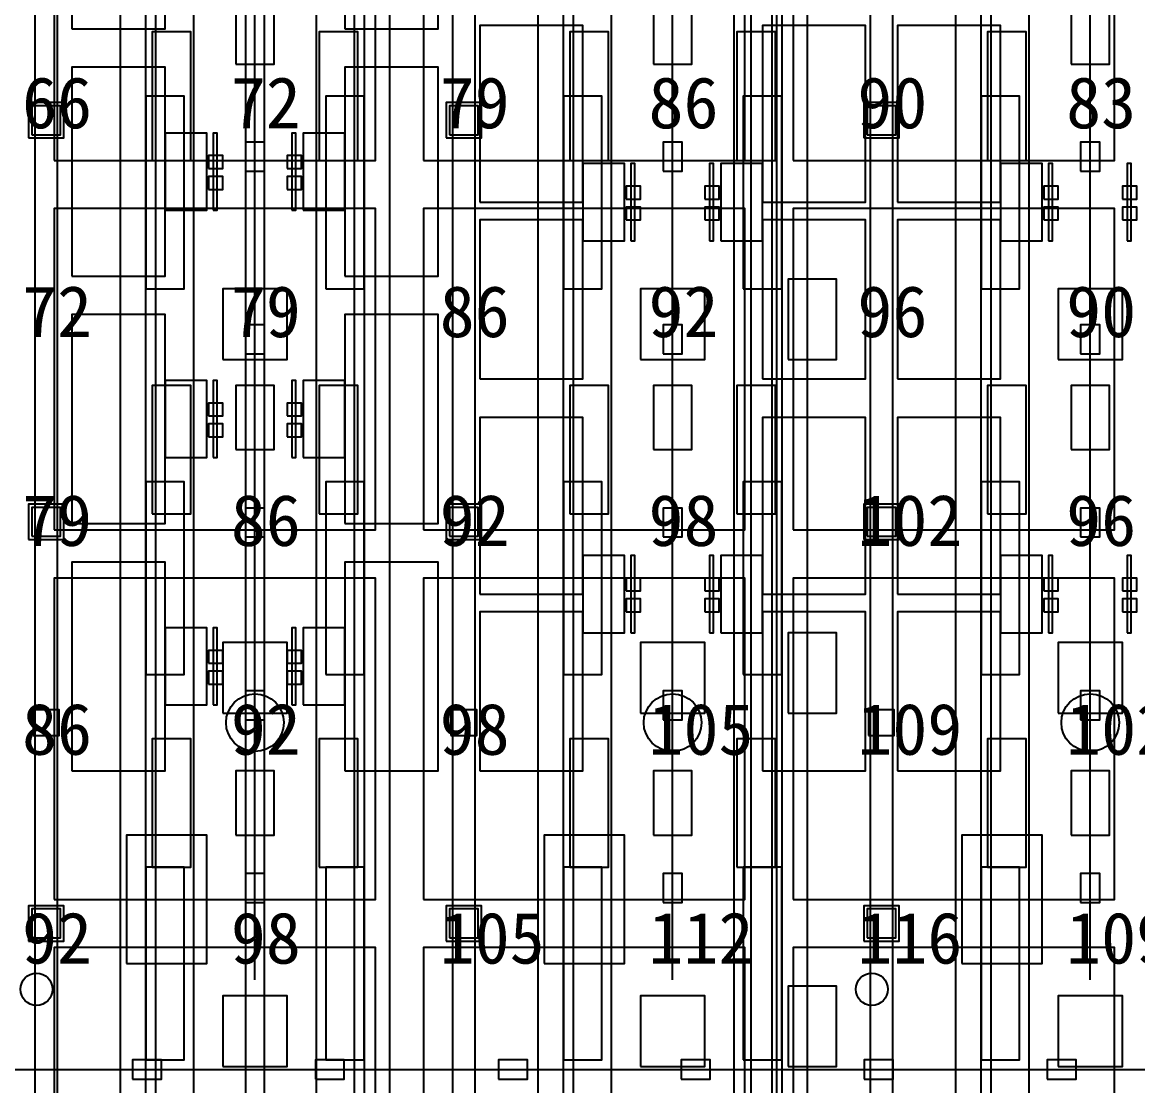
# Model space of a CAD drawing. Header units: metres. Extents: x -1640 to 1560, y -268 to 2338.
# Drawn here: x -425.49 to -390.77, y 2042.2 to 2075.3 of the extents above; entities that cross this region are included whole.
import ezdxf

# ---------------------------------------------------------------- set-up
doc = ezdxf.new("R2010")
doc.units = ezdxf.units.M
for name, color, linetype in [('1F_CHL', 4, 'Continuous'), ('1F_PUMP', 2, 'Continuous'), ('1F_SCR', 3, 'Continuous'), ('1F_STRUCT_COLUMN', 8, 'Continuous'), ('2F_CSF_LATERAL_RACK_CONCEPT', 9, 'Continuous'), ('2F_RFG', 5, 'Continuous'), ('2F_STRUCT_COLUMN', 8, 'Continuous'), ('2F_VMB', 6, 'Continuous'), ('3F_CLEANROOM_OVERHEAD_PIPE_DUCT_CONCEPT', 9, 'Continuous'), ('3F_CVD', 3, 'Continuous'), ('3F_EHS_EGRESS_DIST_M', 2, 'Continuous'), ('3F_EHS_EXTINGUISHER_HYDRANT_CABINET_CONCEPT', 1, 'Continuous'), ('3F_EHS_GAS_DETECTOR', 6, 'Continuous'), ('3F_FOUP', 5, 'Continuous'), ('3F_OHT', 9, 'Continuous'), ('3F_OHTV', 1, 'Continuous'), ('3F_PHOTO', 1, 'Continuous'), ('3F_STK', 3, 'Continuous'), ('3F_STRUCT_COLUMN', 8, 'Continuous'), ('3F_TBAR', 6, 'Continuous'), ('4F_FFU', 1, 'Continuous'), ('4F_STRUCT_PLENUM_TRUSS_CONCEPT', 9, 'Continuous'), ('5F_CHL', 4, 'Continuous'), ('5F_PUMP', 2, 'Continuous'), ('5F_SCR', 3, 'Continuous'), ('5F_STRUCT_COLUMN', 8, 'Continuous'), ('6F_CSF_LATERAL_RACK_CONCEPT', 9, 'Continuous'), ('6F_RFG', 5, 'Continuous'), ('6F_STRUCT_COLUMN', 8, 'Continuous'), ('6F_VMB', 6, 'Continuous'), ('7F_CLEANROOM_OVERHEAD_PIPE_DUCT_CONCEPT', 9, 'Continuous'), ('7F_CVD', 3, 'Continuous'), ('7F_EHS_EGRESS_DIST_M', 2, 'Continuous'), ('7F_EHS_EXTINGUISHER_HYDRANT_CABINET_CONCEPT', 1, 'Continuous'), ('7F_EHS_GAS_DETECTOR', 6, 'Continuous'), ('7F_FOUP', 5, 'Continuous'), ('7F_OHT', 9, 'Continuous'), ('7F_OHTV', 1, 'Continuous'), ('7F_PHOTO', 1, 'Continuous'), ('7F_STK', 3, 'Continuous'), ('7F_STRUCT_COLUMN', 8, 'Continuous'), ('7F_TBAR', 6, 'Continuous'), ('8F_FFU', 1, 'Continuous'), ('8F_STRUCT_PLENUM_TRUSS_CONCEPT', 9, 'Continuous'), ('EHS_TREATED_EXHAUST', 30, 'Continuous'), ('UTIL_PCW.R_CONCEPT', 1, 'Continuous'), ('UTIL_PCW.S_CONCEPT', 6, 'Continuous')]:
    doc.layers.add(name, color=color, linetype=linetype)

msp = doc.modelspace()

# ---------------------------------------------------------------- linework, layer by layer
at = {"layer": '1F_CHL'}
for points in [[(-401.65, 2064.8), (-400.15, 2064.8), (-400.15, 2067.3), (-401.65, 2067.3)], [(-401.65, 2053.8), (-400.15, 2053.8), (-400.15, 2056.3), (-401.65, 2056.3)], [(-401.65, 2042.8), (-400.15, 2042.8), (-400.15, 2045.3), (-401.65, 2045.3)]]:
    msp.add_lwpolyline(points, close=True, dxfattribs=at)
at = {"layer": '1F_PUMP'}
for points in [[(-421.45, 2071), (-420.25, 2071), (-420.25, 2075), (-421.45, 2075)], [(-416.25, 2071), (-415.05, 2071), (-415.05, 2075), (-416.25, 2075)], [(-408.45, 2071), (-407.25, 2071), (-407.25, 2075), (-408.45, 2075)], [(-403.25, 2071), (-402.05, 2071), (-402.05, 2075), (-403.25, 2075)], [(-395.45, 2071), (-394.25, 2071), (-394.25, 2075), (-395.45, 2075)], [(-421.45, 2060), (-420.25, 2060), (-420.25, 2064), (-421.45, 2064)], [(-416.25, 2060), (-415.05, 2060), (-415.05, 2064), (-416.25, 2064)], [(-408.45, 2060), (-407.25, 2060), (-407.25, 2064), (-408.45, 2064)], [(-403.25, 2060), (-402.05, 2060), (-402.05, 2064), (-403.25, 2064)], [(-395.45, 2060), (-394.25, 2060), (-394.25, 2064), (-395.45, 2064)], [(-421.45, 2049), (-420.25, 2049), (-420.25, 2053), (-421.45, 2053)], [(-416.25, 2049), (-415.05, 2049), (-415.05, 2053), (-416.25, 2053)], [(-408.45, 2049), (-407.25, 2049), (-407.25, 2053), (-408.45, 2053)], [(-403.25, 2049), (-402.05, 2049), (-402.05, 2053), (-403.25, 2053)], [(-395.45, 2049), (-394.25, 2049), (-394.25, 2053), (-395.45, 2053)]]:
    msp.add_lwpolyline(points, close=True, dxfattribs=at)
at = {"layer": '1F_SCR'}
for points in [[(-419.25, 2064.8), (-417.25, 2064.8), (-417.25, 2067), (-419.25, 2067)], [(-406.25, 2064.8), (-404.25, 2064.8), (-404.25, 2067), (-406.25, 2067)], [(-393.25, 2064.8), (-391.25, 2064.8), (-391.25, 2067), (-393.25, 2067)], [(-419.25, 2053.8), (-417.25, 2053.8), (-417.25, 2056), (-419.25, 2056)], [(-406.25, 2053.8), (-404.25, 2053.8), (-404.25, 2056), (-406.25, 2056)], [(-393.25, 2053.8), (-391.25, 2053.8), (-391.25, 2056), (-393.25, 2056)], [(-419.25, 2042.8), (-417.25, 2042.8), (-417.25, 2045), (-419.25, 2045)], [(-406.25, 2042.8), (-404.25, 2042.8), (-404.25, 2045), (-406.25, 2045)], [(-393.25, 2042.8), (-391.25, 2042.8), (-391.25, 2045), (-393.25, 2045)]]:
    msp.add_lwpolyline(points, close=True, dxfattribs=at)
at = {"layer": '1F_STRUCT_COLUMN'}
for points in [[(-425.3, 2071.7), (-424.2, 2071.7), (-424.2, 2072.8), (-425.3, 2072.8)], [(-412.3, 2071.7), (-411.2, 2071.7), (-411.2, 2072.8), (-412.3, 2072.8)], [(-399.3, 2071.7), (-398.2, 2071.7), (-398.2, 2072.8), (-399.3, 2072.8)], [(-425.3, 2059.2), (-424.2, 2059.2), (-424.2, 2060.3), (-425.3, 2060.3)], [(-412.3, 2059.2), (-411.2, 2059.2), (-411.2, 2060.3), (-412.3, 2060.3)], [(-399.3, 2059.2), (-398.2, 2059.2), (-398.2, 2060.3), (-399.3, 2060.3)], [(-425.3, 2046.7), (-424.2, 2046.7), (-424.2, 2047.8), (-425.3, 2047.8)], [(-412.3, 2046.7), (-411.2, 2046.7), (-411.2, 2047.8), (-412.3, 2047.8)], [(-399.3, 2046.7), (-398.2, 2046.7), (-398.2, 2047.8), (-399.3, 2047.8)]]:
    msp.add_lwpolyline(points, close=True, dxfattribs=at)
at = {"layer": '2F_CSF_LATERAL_RACK_CONCEPT'}
for points in [[(-422.45, 1970), (-421.65, 1970), (-421.65, 2113), (-422.45, 2113)], [(-414.85, 1970), (-414.05, 1970), (-414.05, 2113), (-414.85, 2113)], [(-409.45, 1970), (-408.65, 1970), (-408.65, 2113), (-409.45, 2113)], [(-401.85, 1970), (-401.05, 1970), (-401.05, 2113), (-401.85, 2113)], [(-396.45, 1970), (-395.65, 1970), (-395.65, 2113), (-396.45, 2113)]]:
    msp.add_lwpolyline(points, close=True, dxfattribs=at)
at = {"layer": '2F_RFG'}
for points in [[(-421.65, 2067), (-420.45, 2067), (-420.45, 2073), (-421.65, 2073)], [(-416.05, 2067), (-414.85, 2067), (-414.85, 2073), (-416.05, 2073)], [(-408.65, 2067), (-407.45, 2067), (-407.45, 2073), (-408.65, 2073)], [(-403.05, 2067), (-401.85, 2067), (-401.85, 2073), (-403.05, 2073)], [(-395.65, 2067), (-394.45, 2067), (-394.45, 2073), (-395.65, 2073)], [(-421.65, 2055), (-420.45, 2055), (-420.45, 2061), (-421.65, 2061)], [(-416.05, 2055), (-414.85, 2055), (-414.85, 2061), (-416.05, 2061)], [(-408.65, 2055), (-407.45, 2055), (-407.45, 2061), (-408.65, 2061)], [(-403.05, 2055), (-401.85, 2055), (-401.85, 2061), (-403.05, 2061)], [(-395.65, 2055), (-394.45, 2055), (-394.45, 2061), (-395.65, 2061)], [(-421.65, 2043), (-420.45, 2043), (-420.45, 2049), (-421.65, 2049)], [(-416.05, 2043), (-414.85, 2043), (-414.85, 2049), (-416.05, 2049)], [(-408.65, 2043), (-407.45, 2043), (-407.45, 2049), (-408.65, 2049)], [(-403.05, 2043), (-401.85, 2043), (-401.85, 2049), (-403.05, 2049)], [(-395.65, 2043), (-394.45, 2043), (-394.45, 2049), (-395.65, 2049)]]:
    msp.add_lwpolyline(points, close=True, dxfattribs=at)
at = {"layer": '2F_STRUCT_COLUMN'}
for points in [[(-425.2, 2071.8), (-424.3, 2071.8), (-424.3, 2072.7), (-425.2, 2072.7)], [(-412.2, 2071.8), (-411.3, 2071.8), (-411.3, 2072.7), (-412.2, 2072.7)], [(-399.2, 2071.8), (-398.3, 2071.8), (-398.3, 2072.7), (-399.2, 2072.7)], [(-425.2, 2059.3), (-424.3, 2059.3), (-424.3, 2060.2), (-425.2, 2060.2)], [(-412.2, 2059.3), (-411.3, 2059.3), (-411.3, 2060.2), (-412.2, 2060.2)], [(-399.2, 2059.3), (-398.3, 2059.3), (-398.3, 2060.2), (-399.2, 2060.2)], [(-425.2, 2046.8), (-424.3, 2046.8), (-424.3, 2047.7), (-425.2, 2047.7)], [(-412.2, 2046.8), (-411.3, 2046.8), (-411.3, 2047.7), (-412.2, 2047.7)], [(-399.2, 2046.8), (-398.3, 2046.8), (-398.3, 2047.7), (-399.2, 2047.7)]]:
    msp.add_lwpolyline(points, close=True, dxfattribs=at)
at = {"layer": '2F_VMB'}
for points in [[(-418.85, 2074), (-417.65, 2074), (-417.65, 2076), (-418.85, 2076)], [(-405.85, 2074), (-404.65, 2074), (-404.65, 2076), (-405.85, 2076)], [(-392.85, 2074), (-391.65, 2074), (-391.65, 2076), (-392.85, 2076)], [(-418.85, 2062), (-417.65, 2062), (-417.65, 2064), (-418.85, 2064)], [(-405.85, 2062), (-404.65, 2062), (-404.65, 2064), (-405.85, 2064)], [(-392.85, 2062), (-391.65, 2062), (-391.65, 2064), (-392.85, 2064)], [(-418.85, 2050), (-417.65, 2050), (-417.65, 2052), (-418.85, 2052)], [(-405.85, 2050), (-404.65, 2050), (-404.65, 2052), (-405.85, 2052)], [(-392.85, 2050), (-391.65, 2050), (-391.65, 2052), (-392.85, 2052)]]:
    msp.add_lwpolyline(points, close=True, dxfattribs=at)
at = {"layer": '3F_CLEANROOM_OVERHEAD_PIPE_DUCT_CONCEPT'}
for points in [[(-421.35, 1969), (-420.15, 1969), (-420.15, 2114), (-421.35, 2114)], [(-416.35, 1969), (-415.15, 1969), (-415.15, 2114), (-416.35, 2114)], [(-408.35, 1969), (-407.15, 1969), (-407.15, 2114), (-408.35, 2114)], [(-403.35, 1969), (-402.15, 1969), (-402.15, 2114), (-403.35, 2114)], [(-395.35, 1969), (-394.15, 1969), (-394.15, 2114), (-395.35, 2114)]]:
    msp.add_lwpolyline(points, close=True, dxfattribs=at)
at = {"layer": '3F_CVD'}
for points in [[(-423.95, 2075.1), (-421.05, 2075.1), (-421.05, 2081.6), (-423.95, 2081.6)], [(-415.45, 2075.1), (-412.55, 2075.1), (-412.55, 2081.6), (-415.45, 2081.6)], [(-423.95, 2067.4), (-421.05, 2067.4), (-421.05, 2073.9), (-423.95, 2073.9)], [(-415.45, 2067.4), (-412.55, 2067.4), (-412.55, 2073.9), (-415.45, 2073.9)], [(-421.05, 2069.45), (-419.75, 2069.45), (-419.75, 2071.85), (-421.05, 2071.85)], [(-416.75, 2069.45), (-415.45, 2069.45), (-415.45, 2071.85), (-416.75, 2071.85)], [(-423.95, 2059.7), (-421.05, 2059.7), (-421.05, 2066.2), (-423.95, 2066.2)], [(-415.45, 2059.7), (-412.55, 2059.7), (-412.55, 2066.2), (-415.45, 2066.2)], [(-421.05, 2061.75), (-419.75, 2061.75), (-419.75, 2064.15), (-421.05, 2064.15)], [(-416.75, 2061.75), (-415.45, 2061.75), (-415.45, 2064.15), (-416.75, 2064.15)], [(-423.95, 2052), (-421.05, 2052), (-421.05, 2058.5), (-423.95, 2058.5)], [(-415.45, 2052), (-412.55, 2052), (-412.55, 2058.5), (-415.45, 2058.5)], [(-421.05, 2054.05), (-419.75, 2054.05), (-419.75, 2056.45), (-421.05, 2056.45)], [(-416.75, 2054.05), (-415.45, 2054.05), (-415.45, 2056.45), (-416.75, 2056.45)]]:
    msp.add_lwpolyline(points, close=True, dxfattribs=at)
at = {"layer": '3F_EHS_EXTINGUISHER_HYDRANT_CABINET_CONCEPT'}
for centre in [(-425.05, 2045.2), (-399.05, 2045.2)]:
    msp.add_circle(centre, 0.5, dxfattribs=at)
at = {"layer": '3F_EHS_GAS_DETECTOR'}
for centre in [(-418.25, 2053.5), (-405.25, 2053.5), (-392.25, 2053.5)]:
    msp.add_circle(centre, 0.9, dxfattribs=at)
at = {"layer": '3F_FOUP'}
for points in [[(-419.7, 2070.75), (-419.25, 2070.75), (-419.25, 2071.15), (-419.7, 2071.15)], [(-417.25, 2070.75), (-416.8, 2070.75), (-416.8, 2071.15), (-417.25, 2071.15)], [(-419.7, 2070.1), (-419.25, 2070.1), (-419.25, 2070.5), (-419.7, 2070.5)], [(-417.25, 2070.1), (-416.8, 2070.1), (-416.8, 2070.5), (-417.25, 2070.5)], [(-406.7, 2069.8), (-406.25, 2069.8), (-406.25, 2070.2), (-406.7, 2070.2)], [(-404.25, 2069.8), (-403.8, 2069.8), (-403.8, 2070.2), (-404.25, 2070.2)], [(-393.7, 2069.8), (-393.25, 2069.8), (-393.25, 2070.2), (-393.7, 2070.2)], [(-391.25, 2069.8), (-390.8, 2069.8), (-390.8, 2070.2), (-391.25, 2070.2)], [(-406.7, 2069.15), (-406.25, 2069.15), (-406.25, 2069.55), (-406.7, 2069.55)], [(-404.25, 2069.15), (-403.8, 2069.15), (-403.8, 2069.55), (-404.25, 2069.55)], [(-393.7, 2069.15), (-393.25, 2069.15), (-393.25, 2069.55), (-393.7, 2069.55)], [(-391.25, 2069.15), (-390.8, 2069.15), (-390.8, 2069.55), (-391.25, 2069.55)], [(-419.7, 2063.05), (-419.25, 2063.05), (-419.25, 2063.45), (-419.7, 2063.45)], [(-417.25, 2063.05), (-416.8, 2063.05), (-416.8, 2063.45), (-417.25, 2063.45)], [(-419.7, 2062.4), (-419.25, 2062.4), (-419.25, 2062.8), (-419.7, 2062.8)], [(-417.25, 2062.4), (-416.8, 2062.4), (-416.8, 2062.8), (-417.25, 2062.8)], [(-406.7, 2057.6), (-406.25, 2057.6), (-406.25, 2058), (-406.7, 2058)], [(-404.25, 2057.6), (-403.8, 2057.6), (-403.8, 2058), (-404.25, 2058)], [(-393.7, 2057.6), (-393.25, 2057.6), (-393.25, 2058), (-393.7, 2058)], [(-391.25, 2057.6), (-390.8, 2057.6), (-390.8, 2058), (-391.25, 2058)], [(-406.7, 2056.95), (-406.25, 2056.95), (-406.25, 2057.35), (-406.7, 2057.35)], [(-404.25, 2056.95), (-403.8, 2056.95), (-403.8, 2057.35), (-404.25, 2057.35)], [(-393.7, 2056.95), (-393.25, 2056.95), (-393.25, 2057.35), (-393.7, 2057.35)], [(-391.25, 2056.95), (-390.8, 2056.95), (-390.8, 2057.35), (-391.25, 2057.35)], [(-419.7, 2055.35), (-419.25, 2055.35), (-419.25, 2055.75), (-419.7, 2055.75)], [(-417.25, 2055.35), (-416.8, 2055.35), (-416.8, 2055.75), (-417.25, 2055.75)], [(-419.7, 2054.7), (-419.25, 2054.7), (-419.25, 2055.1), (-419.7, 2055.1)], [(-417.25, 2054.7), (-416.8, 2054.7), (-416.8, 2055.1), (-417.25, 2055.1)]]:
    msp.add_lwpolyline(points, close=True, dxfattribs=at)
at = {"layer": '3F_OHT'}
for p, q in [((-418.25, 2045.5), (-418.25, 2114)), ((-405.25, 2045.5), (-405.25, 2114)), ((-392.25, 2045.5), (-392.25, 2114)), ((-470, 2042.7), (-249.5, 2042.7))]:
    msp.add_line(p, q, dxfattribs=at)
at = {"layer": '3F_OHTV'}
for points in [[(-418.55, 2070.67), (-417.95, 2070.67), (-417.95, 2071.57), (-418.55, 2071.57)], [(-405.55, 2070.67), (-404.95, 2070.67), (-404.95, 2071.57), (-405.55, 2071.57)], [(-392.55, 2070.67), (-391.95, 2070.67), (-391.95, 2071.57), (-392.55, 2071.57)], [(-418.55, 2064.98), (-417.95, 2064.98), (-417.95, 2065.88), (-418.55, 2065.88)], [(-405.55, 2064.98), (-404.95, 2064.98), (-404.95, 2065.88), (-405.55, 2065.88)], [(-392.55, 2064.98), (-391.95, 2064.98), (-391.95, 2065.88), (-392.55, 2065.88)], [(-418.55, 2059.28), (-417.95, 2059.28), (-417.95, 2060.18), (-418.55, 2060.18)], [(-405.55, 2059.28), (-404.95, 2059.28), (-404.95, 2060.18), (-405.55, 2060.18)], [(-392.55, 2059.28), (-391.95, 2059.28), (-391.95, 2060.18), (-392.55, 2060.18)], [(-418.55, 2053.59), (-417.95, 2053.59), (-417.95, 2054.49), (-418.55, 2054.49)], [(-405.55, 2053.59), (-404.95, 2053.59), (-404.95, 2054.49), (-405.55, 2054.49)], [(-392.55, 2053.59), (-391.95, 2053.59), (-391.95, 2054.49), (-392.55, 2054.49)], [(-418.55, 2047.9), (-417.95, 2047.9), (-417.95, 2048.8), (-418.55, 2048.8)], [(-405.55, 2047.9), (-404.95, 2047.9), (-404.95, 2048.8), (-405.55, 2048.8)], [(-392.55, 2047.9), (-391.95, 2047.9), (-391.95, 2048.8), (-392.55, 2048.8)], [(-422.06, 2042.4), (-421.16, 2042.4), (-421.16, 2043), (-422.06, 2043)], [(-416.37, 2042.4), (-415.47, 2042.4), (-415.47, 2043), (-416.37, 2043)], [(-410.67, 2042.4), (-409.77, 2042.4), (-409.77, 2043), (-410.67, 2043)], [(-404.98, 2042.4), (-404.08, 2042.4), (-404.08, 2043), (-404.98, 2043)], [(-399.29, 2042.4), (-398.39, 2042.4), (-398.39, 2043), (-399.29, 2043)], [(-393.59, 2042.4), (-392.69, 2042.4), (-392.69, 2043), (-393.59, 2043)]]:
    msp.add_lwpolyline(points, close=True, dxfattribs=at)
at = {"layer": '3F_PHOTO'}
for points in [[(-411.25, 2069.7), (-408.05, 2069.7), (-408.05, 2075.2), (-411.25, 2075.2)], [(-402.45, 2069.7), (-399.25, 2069.7), (-399.25, 2075.2), (-402.45, 2075.2)], [(-398.25, 2069.7), (-395.05, 2069.7), (-395.05, 2075.2), (-398.25, 2075.2)], [(-408.05, 2068.5), (-406.75, 2068.5), (-406.75, 2070.9), (-408.05, 2070.9)], [(-403.75, 2068.5), (-402.45, 2068.5), (-402.45, 2070.9), (-403.75, 2070.9)], [(-395.05, 2068.5), (-393.75, 2068.5), (-393.75, 2070.9), (-395.05, 2070.9)], [(-411.25, 2064.2), (-408.05, 2064.2), (-408.05, 2069.15), (-411.25, 2069.15)], [(-402.45, 2064.2), (-399.25, 2064.2), (-399.25, 2069.15), (-402.45, 2069.15)], [(-398.25, 2064.2), (-395.05, 2064.2), (-395.05, 2069.15), (-398.25, 2069.15)], [(-411.25, 2057.5), (-408.05, 2057.5), (-408.05, 2063), (-411.25, 2063)], [(-402.45, 2057.5), (-399.25, 2057.5), (-399.25, 2063), (-402.45, 2063)], [(-398.25, 2057.5), (-395.05, 2057.5), (-395.05, 2063), (-398.25, 2063)], [(-408.05, 2056.3), (-406.75, 2056.3), (-406.75, 2058.7), (-408.05, 2058.7)], [(-403.75, 2056.3), (-402.45, 2056.3), (-402.45, 2058.7), (-403.75, 2058.7)], [(-395.05, 2056.3), (-393.75, 2056.3), (-393.75, 2058.7), (-395.05, 2058.7)], [(-411.25, 2052), (-408.05, 2052), (-408.05, 2056.95), (-411.25, 2056.95)], [(-402.45, 2052), (-399.25, 2052), (-399.25, 2056.95), (-402.45, 2056.95)], [(-398.25, 2052), (-395.05, 2052), (-395.05, 2056.95), (-398.25, 2056.95)]]:
    msp.add_lwpolyline(points, close=True, dxfattribs=at)
at = {"layer": '3F_STK'}
for points in [[(-422.25, 2046), (-419.75, 2046), (-419.75, 2050), (-422.25, 2050)], [(-409.25, 2046), (-406.75, 2046), (-406.75, 2050), (-409.25, 2050)], [(-396.25, 2046), (-393.75, 2046), (-393.75, 2050), (-396.25, 2050)]]:
    msp.add_lwpolyline(points, close=True, dxfattribs=at)
at = {"layer": '3F_STRUCT_COLUMN'}
for points in [[(-425.15, 2053.1), (-424.35, 2053.1), (-424.35, 2053.9), (-425.15, 2053.9)], [(-412.15, 2053.1), (-411.35, 2053.1), (-411.35, 2053.9), (-412.15, 2053.9)], [(-399.15, 2053.1), (-398.35, 2053.1), (-398.35, 2053.9), (-399.15, 2053.9)]]:
    msp.add_lwpolyline(points, close=True, dxfattribs=at)
at = {"layer": '3F_TBAR'}
for points in [[(-419.55, 2069.45), (-419.43, 2069.45), (-419.43, 2071.85), (-419.55, 2071.85)], [(-417.1, 2069.45), (-416.98, 2069.45), (-416.98, 2071.85), (-417.1, 2071.85)], [(-406.55, 2068.5), (-406.43, 2068.5), (-406.43, 2070.9), (-406.55, 2070.9)], [(-404.1, 2068.5), (-403.98, 2068.5), (-403.98, 2070.9), (-404.1, 2070.9)], [(-393.55, 2068.5), (-393.43, 2068.5), (-393.43, 2070.9), (-393.55, 2070.9)], [(-391.1, 2068.5), (-390.98, 2068.5), (-390.98, 2070.9), (-391.1, 2070.9)], [(-419.55, 2061.75), (-419.43, 2061.75), (-419.43, 2064.15), (-419.55, 2064.15)], [(-417.1, 2061.75), (-416.98, 2061.75), (-416.98, 2064.15), (-417.1, 2064.15)], [(-406.55, 2056.3), (-406.43, 2056.3), (-406.43, 2058.7), (-406.55, 2058.7)], [(-404.1, 2056.3), (-403.98, 2056.3), (-403.98, 2058.7), (-404.1, 2058.7)], [(-393.55, 2056.3), (-393.43, 2056.3), (-393.43, 2058.7), (-393.55, 2058.7)], [(-391.1, 2056.3), (-390.98, 2056.3), (-390.98, 2058.7), (-391.1, 2058.7)], [(-419.55, 2054.05), (-419.43, 2054.05), (-419.43, 2056.45), (-419.55, 2056.45)], [(-417.1, 2054.05), (-416.98, 2054.05), (-416.98, 2056.45), (-417.1, 2056.45)]]:
    msp.add_lwpolyline(points, close=True, dxfattribs=at)
at = {"layer": '4F_FFU'}
for points in [[(-424.5, 2071), (-414.5, 2071), (-414.5, 2081), (-424.5, 2081)], [(-413, 2071), (-403, 2071), (-403, 2081), (-413, 2081)], [(-401.5, 2071), (-391.5, 2071), (-391.5, 2081), (-401.5, 2081)], [(-424.5, 2059.5), (-414.5, 2059.5), (-414.5, 2069.5), (-424.5, 2069.5)], [(-413, 2059.5), (-403, 2059.5), (-403, 2069.5), (-413, 2069.5)], [(-401.5, 2059.5), (-391.5, 2059.5), (-391.5, 2069.5), (-401.5, 2069.5)], [(-424.5, 2048), (-414.5, 2048), (-414.5, 2058), (-424.5, 2058)], [(-413, 2048), (-403, 2048), (-403, 2058), (-413, 2058)], [(-401.5, 2048), (-391.5, 2048), (-391.5, 2058), (-401.5, 2058)], [(-424.5, 2036.5), (-414.5, 2036.5), (-414.5, 2046.5), (-424.5, 2046.5)], [(-413, 2036.5), (-403, 2036.5), (-403, 2046.5), (-413, 2046.5)], [(-401.5, 2036.5), (-391.5, 2036.5), (-391.5, 2046.5), (-401.5, 2046.5)]]:
    msp.add_lwpolyline(points, close=True, dxfattribs=at)
at = {"layer": '4F_STRUCT_PLENUM_TRUSS_CONCEPT'}
for points in [[(-425.1, 1966), (-424.4, 1966), (-424.4, 2117), (-425.1, 2117)], [(-412.1, 1966), (-411.4, 1966), (-411.4, 2117), (-412.1, 2117)], [(-399.1, 1966), (-398.4, 1966), (-398.4, 2117), (-399.1, 2117)]]:
    msp.add_lwpolyline(points, close=True, dxfattribs=at)
at = {"layer": '5F_CHL'}
for points in [[(-401.65, 2064.8), (-400.15, 2064.8), (-400.15, 2067.3), (-401.65, 2067.3)], [(-401.65, 2053.8), (-400.15, 2053.8), (-400.15, 2056.3), (-401.65, 2056.3)], [(-401.65, 2042.8), (-400.15, 2042.8), (-400.15, 2045.3), (-401.65, 2045.3)]]:
    msp.add_lwpolyline(points, close=True, dxfattribs=at)
at = {"layer": '5F_PUMP'}
for points in [[(-421.45, 2071), (-420.25, 2071), (-420.25, 2075), (-421.45, 2075)], [(-416.25, 2071), (-415.05, 2071), (-415.05, 2075), (-416.25, 2075)], [(-408.45, 2071), (-407.25, 2071), (-407.25, 2075), (-408.45, 2075)], [(-403.25, 2071), (-402.05, 2071), (-402.05, 2075), (-403.25, 2075)], [(-395.45, 2071), (-394.25, 2071), (-394.25, 2075), (-395.45, 2075)], [(-421.45, 2060), (-420.25, 2060), (-420.25, 2064), (-421.45, 2064)], [(-416.25, 2060), (-415.05, 2060), (-415.05, 2064), (-416.25, 2064)], [(-408.45, 2060), (-407.25, 2060), (-407.25, 2064), (-408.45, 2064)], [(-403.25, 2060), (-402.05, 2060), (-402.05, 2064), (-403.25, 2064)], [(-395.45, 2060), (-394.25, 2060), (-394.25, 2064), (-395.45, 2064)], [(-421.45, 2049), (-420.25, 2049), (-420.25, 2053), (-421.45, 2053)], [(-416.25, 2049), (-415.05, 2049), (-415.05, 2053), (-416.25, 2053)], [(-408.45, 2049), (-407.25, 2049), (-407.25, 2053), (-408.45, 2053)], [(-403.25, 2049), (-402.05, 2049), (-402.05, 2053), (-403.25, 2053)], [(-395.45, 2049), (-394.25, 2049), (-394.25, 2053), (-395.45, 2053)]]:
    msp.add_lwpolyline(points, close=True, dxfattribs=at)
at = {"layer": '5F_SCR'}
for points in [[(-419.25, 2064.8), (-417.25, 2064.8), (-417.25, 2067), (-419.25, 2067)], [(-406.25, 2064.8), (-404.25, 2064.8), (-404.25, 2067), (-406.25, 2067)], [(-393.25, 2064.8), (-391.25, 2064.8), (-391.25, 2067), (-393.25, 2067)], [(-419.25, 2053.8), (-417.25, 2053.8), (-417.25, 2056), (-419.25, 2056)], [(-406.25, 2053.8), (-404.25, 2053.8), (-404.25, 2056), (-406.25, 2056)], [(-393.25, 2053.8), (-391.25, 2053.8), (-391.25, 2056), (-393.25, 2056)], [(-419.25, 2042.8), (-417.25, 2042.8), (-417.25, 2045), (-419.25, 2045)], [(-406.25, 2042.8), (-404.25, 2042.8), (-404.25, 2045), (-406.25, 2045)], [(-393.25, 2042.8), (-391.25, 2042.8), (-391.25, 2045), (-393.25, 2045)]]:
    msp.add_lwpolyline(points, close=True, dxfattribs=at)
at = {"layer": '5F_STRUCT_COLUMN'}
for points in [[(-425.3, 2071.7), (-424.2, 2071.7), (-424.2, 2072.8), (-425.3, 2072.8)], [(-412.3, 2071.7), (-411.2, 2071.7), (-411.2, 2072.8), (-412.3, 2072.8)], [(-399.3, 2071.7), (-398.2, 2071.7), (-398.2, 2072.8), (-399.3, 2072.8)], [(-425.3, 2059.2), (-424.2, 2059.2), (-424.2, 2060.3), (-425.3, 2060.3)], [(-412.3, 2059.2), (-411.2, 2059.2), (-411.2, 2060.3), (-412.3, 2060.3)], [(-399.3, 2059.2), (-398.2, 2059.2), (-398.2, 2060.3), (-399.3, 2060.3)], [(-425.3, 2046.7), (-424.2, 2046.7), (-424.2, 2047.8), (-425.3, 2047.8)], [(-412.3, 2046.7), (-411.2, 2046.7), (-411.2, 2047.8), (-412.3, 2047.8)], [(-399.3, 2046.7), (-398.2, 2046.7), (-398.2, 2047.8), (-399.3, 2047.8)]]:
    msp.add_lwpolyline(points, close=True, dxfattribs=at)
at = {"layer": '6F_CSF_LATERAL_RACK_CONCEPT'}
for points in [[(-422.45, 1970), (-421.65, 1970), (-421.65, 2113), (-422.45, 2113)], [(-414.85, 1970), (-414.05, 1970), (-414.05, 2113), (-414.85, 2113)], [(-409.45, 1970), (-408.65, 1970), (-408.65, 2113), (-409.45, 2113)], [(-401.85, 1970), (-401.05, 1970), (-401.05, 2113), (-401.85, 2113)], [(-396.45, 1970), (-395.65, 1970), (-395.65, 2113), (-396.45, 2113)]]:
    msp.add_lwpolyline(points, close=True, dxfattribs=at)
at = {"layer": '6F_RFG'}
for points in [[(-421.65, 2067), (-420.45, 2067), (-420.45, 2073), (-421.65, 2073)], [(-416.05, 2067), (-414.85, 2067), (-414.85, 2073), (-416.05, 2073)], [(-408.65, 2067), (-407.45, 2067), (-407.45, 2073), (-408.65, 2073)], [(-403.05, 2067), (-401.85, 2067), (-401.85, 2073), (-403.05, 2073)], [(-395.65, 2067), (-394.45, 2067), (-394.45, 2073), (-395.65, 2073)], [(-421.65, 2055), (-420.45, 2055), (-420.45, 2061), (-421.65, 2061)], [(-416.05, 2055), (-414.85, 2055), (-414.85, 2061), (-416.05, 2061)], [(-408.65, 2055), (-407.45, 2055), (-407.45, 2061), (-408.65, 2061)], [(-403.05, 2055), (-401.85, 2055), (-401.85, 2061), (-403.05, 2061)], [(-395.65, 2055), (-394.45, 2055), (-394.45, 2061), (-395.65, 2061)], [(-421.65, 2043), (-420.45, 2043), (-420.45, 2049), (-421.65, 2049)], [(-416.05, 2043), (-414.85, 2043), (-414.85, 2049), (-416.05, 2049)], [(-408.65, 2043), (-407.45, 2043), (-407.45, 2049), (-408.65, 2049)], [(-403.05, 2043), (-401.85, 2043), (-401.85, 2049), (-403.05, 2049)], [(-395.65, 2043), (-394.45, 2043), (-394.45, 2049), (-395.65, 2049)]]:
    msp.add_lwpolyline(points, close=True, dxfattribs=at)
at = {"layer": '6F_STRUCT_COLUMN'}
for points in [[(-425.2, 2071.8), (-424.3, 2071.8), (-424.3, 2072.7), (-425.2, 2072.7)], [(-412.2, 2071.8), (-411.3, 2071.8), (-411.3, 2072.7), (-412.2, 2072.7)], [(-399.2, 2071.8), (-398.3, 2071.8), (-398.3, 2072.7), (-399.2, 2072.7)], [(-425.2, 2059.3), (-424.3, 2059.3), (-424.3, 2060.2), (-425.2, 2060.2)], [(-412.2, 2059.3), (-411.3, 2059.3), (-411.3, 2060.2), (-412.2, 2060.2)], [(-399.2, 2059.3), (-398.3, 2059.3), (-398.3, 2060.2), (-399.2, 2060.2)], [(-425.2, 2046.8), (-424.3, 2046.8), (-424.3, 2047.7), (-425.2, 2047.7)], [(-412.2, 2046.8), (-411.3, 2046.8), (-411.3, 2047.7), (-412.2, 2047.7)], [(-399.2, 2046.8), (-398.3, 2046.8), (-398.3, 2047.7), (-399.2, 2047.7)]]:
    msp.add_lwpolyline(points, close=True, dxfattribs=at)
at = {"layer": '6F_VMB'}
for points in [[(-418.85, 2074), (-417.65, 2074), (-417.65, 2076), (-418.85, 2076)], [(-405.85, 2074), (-404.65, 2074), (-404.65, 2076), (-405.85, 2076)], [(-392.85, 2074), (-391.65, 2074), (-391.65, 2076), (-392.85, 2076)], [(-418.85, 2062), (-417.65, 2062), (-417.65, 2064), (-418.85, 2064)], [(-405.85, 2062), (-404.65, 2062), (-404.65, 2064), (-405.85, 2064)], [(-392.85, 2062), (-391.65, 2062), (-391.65, 2064), (-392.85, 2064)], [(-418.85, 2050), (-417.65, 2050), (-417.65, 2052), (-418.85, 2052)], [(-405.85, 2050), (-404.65, 2050), (-404.65, 2052), (-405.85, 2052)], [(-392.85, 2050), (-391.65, 2050), (-391.65, 2052), (-392.85, 2052)]]:
    msp.add_lwpolyline(points, close=True, dxfattribs=at)
at = {"layer": '7F_CLEANROOM_OVERHEAD_PIPE_DUCT_CONCEPT'}
for points in [[(-421.35, 1969), (-420.15, 1969), (-420.15, 2114), (-421.35, 2114)], [(-416.35, 1969), (-415.15, 1969), (-415.15, 2114), (-416.35, 2114)], [(-408.35, 1969), (-407.15, 1969), (-407.15, 2114), (-408.35, 2114)], [(-403.35, 1969), (-402.15, 1969), (-402.15, 2114), (-403.35, 2114)], [(-395.35, 1969), (-394.15, 1969), (-394.15, 2114), (-395.35, 2114)]]:
    msp.add_lwpolyline(points, close=True, dxfattribs=at)
at = {"layer": '7F_CVD'}
for points in [[(-423.95, 2075.1), (-421.05, 2075.1), (-421.05, 2081.6), (-423.95, 2081.6)], [(-415.45, 2075.1), (-412.55, 2075.1), (-412.55, 2081.6), (-415.45, 2081.6)], [(-423.95, 2067.4), (-421.05, 2067.4), (-421.05, 2073.9), (-423.95, 2073.9)], [(-415.45, 2067.4), (-412.55, 2067.4), (-412.55, 2073.9), (-415.45, 2073.9)], [(-421.05, 2069.45), (-419.75, 2069.45), (-419.75, 2071.85), (-421.05, 2071.85)], [(-416.75, 2069.45), (-415.45, 2069.45), (-415.45, 2071.85), (-416.75, 2071.85)], [(-423.95, 2059.7), (-421.05, 2059.7), (-421.05, 2066.2), (-423.95, 2066.2)], [(-415.45, 2059.7), (-412.55, 2059.7), (-412.55, 2066.2), (-415.45, 2066.2)], [(-421.05, 2061.75), (-419.75, 2061.75), (-419.75, 2064.15), (-421.05, 2064.15)], [(-416.75, 2061.75), (-415.45, 2061.75), (-415.45, 2064.15), (-416.75, 2064.15)], [(-423.95, 2052), (-421.05, 2052), (-421.05, 2058.5), (-423.95, 2058.5)], [(-415.45, 2052), (-412.55, 2052), (-412.55, 2058.5), (-415.45, 2058.5)], [(-421.05, 2054.05), (-419.75, 2054.05), (-419.75, 2056.45), (-421.05, 2056.45)], [(-416.75, 2054.05), (-415.45, 2054.05), (-415.45, 2056.45), (-416.75, 2056.45)]]:
    msp.add_lwpolyline(points, close=True, dxfattribs=at)
at = {"layer": '7F_EHS_EXTINGUISHER_HYDRANT_CABINET_CONCEPT'}
for centre in [(-425.05, 2045.2), (-399.05, 2045.2)]:
    msp.add_circle(centre, 0.5, dxfattribs=at)
at = {"layer": '7F_EHS_GAS_DETECTOR'}
for centre in [(-418.25, 2053.5), (-405.25, 2053.5), (-392.25, 2053.5)]:
    msp.add_circle(centre, 0.9, dxfattribs=at)
at = {"layer": '7F_FOUP'}
for points in [[(-419.7, 2070.75), (-419.25, 2070.75), (-419.25, 2071.15), (-419.7, 2071.15)], [(-417.25, 2070.75), (-416.8, 2070.75), (-416.8, 2071.15), (-417.25, 2071.15)], [(-419.7, 2070.1), (-419.25, 2070.1), (-419.25, 2070.5), (-419.7, 2070.5)], [(-417.25, 2070.1), (-416.8, 2070.1), (-416.8, 2070.5), (-417.25, 2070.5)], [(-406.7, 2069.8), (-406.25, 2069.8), (-406.25, 2070.2), (-406.7, 2070.2)], [(-404.25, 2069.8), (-403.8, 2069.8), (-403.8, 2070.2), (-404.25, 2070.2)], [(-393.7, 2069.8), (-393.25, 2069.8), (-393.25, 2070.2), (-393.7, 2070.2)], [(-391.25, 2069.8), (-390.8, 2069.8), (-390.8, 2070.2), (-391.25, 2070.2)], [(-406.7, 2069.15), (-406.25, 2069.15), (-406.25, 2069.55), (-406.7, 2069.55)], [(-404.25, 2069.15), (-403.8, 2069.15), (-403.8, 2069.55), (-404.25, 2069.55)], [(-393.7, 2069.15), (-393.25, 2069.15), (-393.25, 2069.55), (-393.7, 2069.55)], [(-391.25, 2069.15), (-390.8, 2069.15), (-390.8, 2069.55), (-391.25, 2069.55)], [(-419.7, 2063.05), (-419.25, 2063.05), (-419.25, 2063.45), (-419.7, 2063.45)], [(-417.25, 2063.05), (-416.8, 2063.05), (-416.8, 2063.45), (-417.25, 2063.45)], [(-419.7, 2062.4), (-419.25, 2062.4), (-419.25, 2062.8), (-419.7, 2062.8)], [(-417.25, 2062.4), (-416.8, 2062.4), (-416.8, 2062.8), (-417.25, 2062.8)], [(-406.7, 2057.6), (-406.25, 2057.6), (-406.25, 2058), (-406.7, 2058)], [(-404.25, 2057.6), (-403.8, 2057.6), (-403.8, 2058), (-404.25, 2058)], [(-393.7, 2057.6), (-393.25, 2057.6), (-393.25, 2058), (-393.7, 2058)], [(-391.25, 2057.6), (-390.8, 2057.6), (-390.8, 2058), (-391.25, 2058)], [(-406.7, 2056.95), (-406.25, 2056.95), (-406.25, 2057.35), (-406.7, 2057.35)], [(-404.25, 2056.95), (-403.8, 2056.95), (-403.8, 2057.35), (-404.25, 2057.35)], [(-393.7, 2056.95), (-393.25, 2056.95), (-393.25, 2057.35), (-393.7, 2057.35)], [(-391.25, 2056.95), (-390.8, 2056.95), (-390.8, 2057.35), (-391.25, 2057.35)], [(-419.7, 2055.35), (-419.25, 2055.35), (-419.25, 2055.75), (-419.7, 2055.75)], [(-417.25, 2055.35), (-416.8, 2055.35), (-416.8, 2055.75), (-417.25, 2055.75)], [(-419.7, 2054.7), (-419.25, 2054.7), (-419.25, 2055.1), (-419.7, 2055.1)], [(-417.25, 2054.7), (-416.8, 2054.7), (-416.8, 2055.1), (-417.25, 2055.1)]]:
    msp.add_lwpolyline(points, close=True, dxfattribs=at)
at = {"layer": '7F_OHT'}
for p, q in [((-418.25, 2045.5), (-418.25, 2114)), ((-405.25, 2045.5), (-405.25, 2114)), ((-392.25, 2045.5), (-392.25, 2114)), ((-470, 2042.7), (-249.5, 2042.7))]:
    msp.add_line(p, q, dxfattribs=at)
at = {"layer": '7F_OHTV'}
for points in [[(-418.55, 2070.67), (-417.95, 2070.67), (-417.95, 2071.57), (-418.55, 2071.57)], [(-405.55, 2070.67), (-404.95, 2070.67), (-404.95, 2071.57), (-405.55, 2071.57)], [(-392.55, 2070.67), (-391.95, 2070.67), (-391.95, 2071.57), (-392.55, 2071.57)], [(-418.55, 2064.98), (-417.95, 2064.98), (-417.95, 2065.88), (-418.55, 2065.88)], [(-405.55, 2064.98), (-404.95, 2064.98), (-404.95, 2065.88), (-405.55, 2065.88)], [(-392.55, 2064.98), (-391.95, 2064.98), (-391.95, 2065.88), (-392.55, 2065.88)], [(-418.55, 2059.28), (-417.95, 2059.28), (-417.95, 2060.18), (-418.55, 2060.18)], [(-405.55, 2059.28), (-404.95, 2059.28), (-404.95, 2060.18), (-405.55, 2060.18)], [(-392.55, 2059.28), (-391.95, 2059.28), (-391.95, 2060.18), (-392.55, 2060.18)], [(-418.55, 2053.59), (-417.95, 2053.59), (-417.95, 2054.49), (-418.55, 2054.49)], [(-405.55, 2053.59), (-404.95, 2053.59), (-404.95, 2054.49), (-405.55, 2054.49)], [(-392.55, 2053.59), (-391.95, 2053.59), (-391.95, 2054.49), (-392.55, 2054.49)], [(-418.55, 2047.9), (-417.95, 2047.9), (-417.95, 2048.8), (-418.55, 2048.8)], [(-405.55, 2047.9), (-404.95, 2047.9), (-404.95, 2048.8), (-405.55, 2048.8)], [(-392.55, 2047.9), (-391.95, 2047.9), (-391.95, 2048.8), (-392.55, 2048.8)], [(-422.06, 2042.4), (-421.16, 2042.4), (-421.16, 2043), (-422.06, 2043)], [(-416.37, 2042.4), (-415.47, 2042.4), (-415.47, 2043), (-416.37, 2043)], [(-410.67, 2042.4), (-409.77, 2042.4), (-409.77, 2043), (-410.67, 2043)], [(-404.98, 2042.4), (-404.08, 2042.4), (-404.08, 2043), (-404.98, 2043)], [(-399.29, 2042.4), (-398.39, 2042.4), (-398.39, 2043), (-399.29, 2043)], [(-393.59, 2042.4), (-392.69, 2042.4), (-392.69, 2043), (-393.59, 2043)]]:
    msp.add_lwpolyline(points, close=True, dxfattribs=at)
at = {"layer": '7F_PHOTO'}
for points in [[(-411.25, 2069.7), (-408.05, 2069.7), (-408.05, 2075.2), (-411.25, 2075.2)], [(-402.45, 2069.7), (-399.25, 2069.7), (-399.25, 2075.2), (-402.45, 2075.2)], [(-398.25, 2069.7), (-395.05, 2069.7), (-395.05, 2075.2), (-398.25, 2075.2)], [(-408.05, 2068.5), (-406.75, 2068.5), (-406.75, 2070.9), (-408.05, 2070.9)], [(-403.75, 2068.5), (-402.45, 2068.5), (-402.45, 2070.9), (-403.75, 2070.9)], [(-395.05, 2068.5), (-393.75, 2068.5), (-393.75, 2070.9), (-395.05, 2070.9)], [(-411.25, 2064.2), (-408.05, 2064.2), (-408.05, 2069.15), (-411.25, 2069.15)], [(-402.45, 2064.2), (-399.25, 2064.2), (-399.25, 2069.15), (-402.45, 2069.15)], [(-398.25, 2064.2), (-395.05, 2064.2), (-395.05, 2069.15), (-398.25, 2069.15)], [(-411.25, 2057.5), (-408.05, 2057.5), (-408.05, 2063), (-411.25, 2063)], [(-402.45, 2057.5), (-399.25, 2057.5), (-399.25, 2063), (-402.45, 2063)], [(-398.25, 2057.5), (-395.05, 2057.5), (-395.05, 2063), (-398.25, 2063)], [(-408.05, 2056.3), (-406.75, 2056.3), (-406.75, 2058.7), (-408.05, 2058.7)], [(-403.75, 2056.3), (-402.45, 2056.3), (-402.45, 2058.7), (-403.75, 2058.7)], [(-395.05, 2056.3), (-393.75, 2056.3), (-393.75, 2058.7), (-395.05, 2058.7)], [(-411.25, 2052), (-408.05, 2052), (-408.05, 2056.95), (-411.25, 2056.95)], [(-402.45, 2052), (-399.25, 2052), (-399.25, 2056.95), (-402.45, 2056.95)], [(-398.25, 2052), (-395.05, 2052), (-395.05, 2056.95), (-398.25, 2056.95)]]:
    msp.add_lwpolyline(points, close=True, dxfattribs=at)
at = {"layer": '7F_STK'}
for points in [[(-422.25, 2046), (-419.75, 2046), (-419.75, 2050), (-422.25, 2050)], [(-409.25, 2046), (-406.75, 2046), (-406.75, 2050), (-409.25, 2050)], [(-396.25, 2046), (-393.75, 2046), (-393.75, 2050), (-396.25, 2050)]]:
    msp.add_lwpolyline(points, close=True, dxfattribs=at)
at = {"layer": '7F_STRUCT_COLUMN'}
for points in [[(-425.15, 2053.1), (-424.35, 2053.1), (-424.35, 2053.9), (-425.15, 2053.9)], [(-412.15, 2053.1), (-411.35, 2053.1), (-411.35, 2053.9), (-412.15, 2053.9)], [(-399.15, 2053.1), (-398.35, 2053.1), (-398.35, 2053.9), (-399.15, 2053.9)]]:
    msp.add_lwpolyline(points, close=True, dxfattribs=at)
at = {"layer": '7F_TBAR'}
for points in [[(-419.55, 2069.45), (-419.43, 2069.45), (-419.43, 2071.85), (-419.55, 2071.85)], [(-417.1, 2069.45), (-416.98, 2069.45), (-416.98, 2071.85), (-417.1, 2071.85)], [(-406.55, 2068.5), (-406.43, 2068.5), (-406.43, 2070.9), (-406.55, 2070.9)], [(-404.1, 2068.5), (-403.98, 2068.5), (-403.98, 2070.9), (-404.1, 2070.9)], [(-393.55, 2068.5), (-393.43, 2068.5), (-393.43, 2070.9), (-393.55, 2070.9)], [(-391.1, 2068.5), (-390.98, 2068.5), (-390.98, 2070.9), (-391.1, 2070.9)], [(-419.55, 2061.75), (-419.43, 2061.75), (-419.43, 2064.15), (-419.55, 2064.15)], [(-417.1, 2061.75), (-416.98, 2061.75), (-416.98, 2064.15), (-417.1, 2064.15)], [(-406.55, 2056.3), (-406.43, 2056.3), (-406.43, 2058.7), (-406.55, 2058.7)], [(-404.1, 2056.3), (-403.98, 2056.3), (-403.98, 2058.7), (-404.1, 2058.7)], [(-393.55, 2056.3), (-393.43, 2056.3), (-393.43, 2058.7), (-393.55, 2058.7)], [(-391.1, 2056.3), (-390.98, 2056.3), (-390.98, 2058.7), (-391.1, 2058.7)], [(-419.55, 2054.05), (-419.43, 2054.05), (-419.43, 2056.45), (-419.55, 2056.45)], [(-417.1, 2054.05), (-416.98, 2054.05), (-416.98, 2056.45), (-417.1, 2056.45)]]:
    msp.add_lwpolyline(points, close=True, dxfattribs=at)
at = {"layer": '8F_FFU'}
for points in [[(-424.5, 2071), (-414.5, 2071), (-414.5, 2081), (-424.5, 2081)], [(-413, 2071), (-403, 2071), (-403, 2081), (-413, 2081)], [(-401.5, 2071), (-391.5, 2071), (-391.5, 2081), (-401.5, 2081)], [(-424.5, 2059.5), (-414.5, 2059.5), (-414.5, 2069.5), (-424.5, 2069.5)], [(-413, 2059.5), (-403, 2059.5), (-403, 2069.5), (-413, 2069.5)], [(-401.5, 2059.5), (-391.5, 2059.5), (-391.5, 2069.5), (-401.5, 2069.5)], [(-424.5, 2048), (-414.5, 2048), (-414.5, 2058), (-424.5, 2058)], [(-413, 2048), (-403, 2048), (-403, 2058), (-413, 2058)], [(-401.5, 2048), (-391.5, 2048), (-391.5, 2058), (-401.5, 2058)], [(-424.5, 2036.5), (-414.5, 2036.5), (-414.5, 2046.5), (-424.5, 2046.5)], [(-413, 2036.5), (-403, 2036.5), (-403, 2046.5), (-413, 2046.5)], [(-401.5, 2036.5), (-391.5, 2036.5), (-391.5, 2046.5), (-401.5, 2046.5)]]:
    msp.add_lwpolyline(points, close=True, dxfattribs=at)
at = {"layer": '8F_STRUCT_PLENUM_TRUSS_CONCEPT'}
for points in [[(-425.1, 1966), (-424.4, 1966), (-424.4, 2117), (-425.1, 2117)], [(-412.1, 1966), (-411.4, 1966), (-411.4, 2117), (-412.1, 2117)], [(-399.1, 1966), (-398.4, 1966), (-398.4, 2117), (-399.1, 2117)]]:
    msp.add_lwpolyline(points, close=True, dxfattribs=at)
at = {"layer": 'EHS_TREATED_EXHAUST'}
msp.add_lwpolyline([(-418.55, 1970), (-417.95, 1970), (-417.95, 2125), (-418.55, 2125)], close=True, dxfattribs=at)
msp.add_lwpolyline([(-418.55, 1970), (-417.95, 1970), (-417.95, 2125), (-418.55, 2125)], close=True, dxfattribs=at)
at = {"layer": 'UTIL_PCW.R_CONCEPT'}
msp.add_line((-402.005, 1971.78), (-402.005, 2111.23), dxfattribs=at)
msp.add_line((-402.005, 1971.78), (-402.005, 2111.23), dxfattribs=at)
at = {"layer": 'UTIL_PCW.S_CONCEPT'}
msp.add_line((-402.805, 1971.78), (-402.805, 2111.23), dxfattribs=at)
msp.add_line((-402.805, 1971.78), (-402.805, 2111.23), dxfattribs=at)

# ---------------------------------------------------------------- texts
at = {"layer": '3F_EHS_EGRESS_DIST_M'}
for s, p in [('66', (-425.5, 2072)), ('72', (-419, 2072)), ('79', (-412.5, 2072)), ('86', (-406, 2072)), ('90', (-399.5, 2072)), ('83', (-393, 2072)), ('72', (-425.5, 2065.5)), ('79', (-419, 2065.5)), ('86', (-412.5, 2065.5)), ('92', (-406, 2065.5)), ('96', (-399.5, 2065.5)), ('90', (-393, 2065.5)), ('79', (-425.5, 2059)), ('86', (-419, 2059)), ('92', (-412.5, 2059)), ('98', (-406, 2059)), ('102', (-399.5, 2059)), ('96', (-393, 2059)), ('86', (-425.5, 2052.5)), ('92', (-419, 2052.5)), ('98', (-412.5, 2052.5)), ('105', (-406, 2052.5)), ('109', (-399.5, 2052.5)), ('102', (-393, 2052.5)), ('92', (-425.5, 2046)), ('98', (-419, 2046)), ('105', (-412.5, 2046)), ('112', (-406, 2046)), ('116', (-399.5, 2046)), ('109', (-393, 2046))]:
    msp.add_text(s, height=1.6, dxfattribs=at).set_placement(p)
at = {"layer": '7F_EHS_EGRESS_DIST_M'}
for s, p in [('66', (-425.5, 2072)), ('72', (-419, 2072)), ('79', (-412.5, 2072)), ('86', (-406, 2072)), ('90', (-399.5, 2072)), ('83', (-393, 2072)), ('72', (-425.5, 2065.5)), ('79', (-419, 2065.5)), ('86', (-412.5, 2065.5)), ('92', (-406, 2065.5)), ('96', (-399.5, 2065.5)), ('90', (-393, 2065.5)), ('79', (-425.5, 2059)), ('86', (-419, 2059)), ('92', (-412.5, 2059)), ('98', (-406, 2059)), ('102', (-399.5, 2059)), ('96', (-393, 2059)), ('86', (-425.5, 2052.5)), ('92', (-419, 2052.5)), ('98', (-412.5, 2052.5)), ('105', (-406, 2052.5)), ('109', (-399.5, 2052.5)), ('102', (-393, 2052.5)), ('92', (-425.5, 2046)), ('98', (-419, 2046)), ('105', (-412.5, 2046)), ('112', (-406, 2046)), ('116', (-399.5, 2046)), ('109', (-393, 2046))]:
    msp.add_text(s, height=1.6, dxfattribs=at).set_placement(p)

doc.saveas('drawing.dxf')
